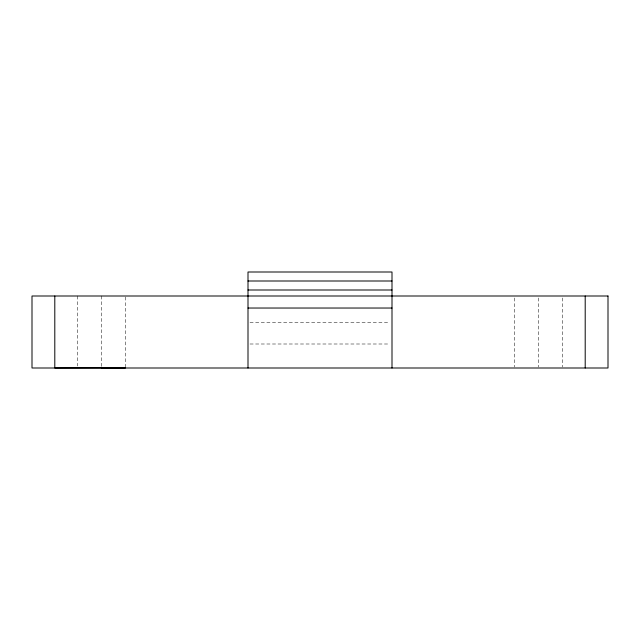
<?xml version="1.0" encoding="UTF-8"?>
<svg xmlns="http://www.w3.org/2000/svg" width="640" height="640" viewBox="0 0 640 640"><rect width="100%" height="100%" fill="white"/><g stroke="black" fill="none" stroke-linecap="round" stroke-linejoin="round"><path stroke-width="0.48" stroke-dasharray="3.2 2.4" d="M250 322.4L390 322.4M250 344L390 344M562.4 297.976L562.4 367.016M538.4 297.976L538.4 367.016M514.4 297.976L514.4 367.016M125.6 297L125.6 366.792M101.6 296L101.6 366.792M77.6 296L77.6 366.024"/><path stroke-width="0.96" d="M101.6 368L125.6 367.792L54.8 368L54.8 296M248 281L392 281M248 290L392 290M248 308.032L392 308.032M585.2 296L585.2 368M392 368L392 272L248 272L248 368M608 296L32 296L32 368L608 368L608 296"/></g></svg>
